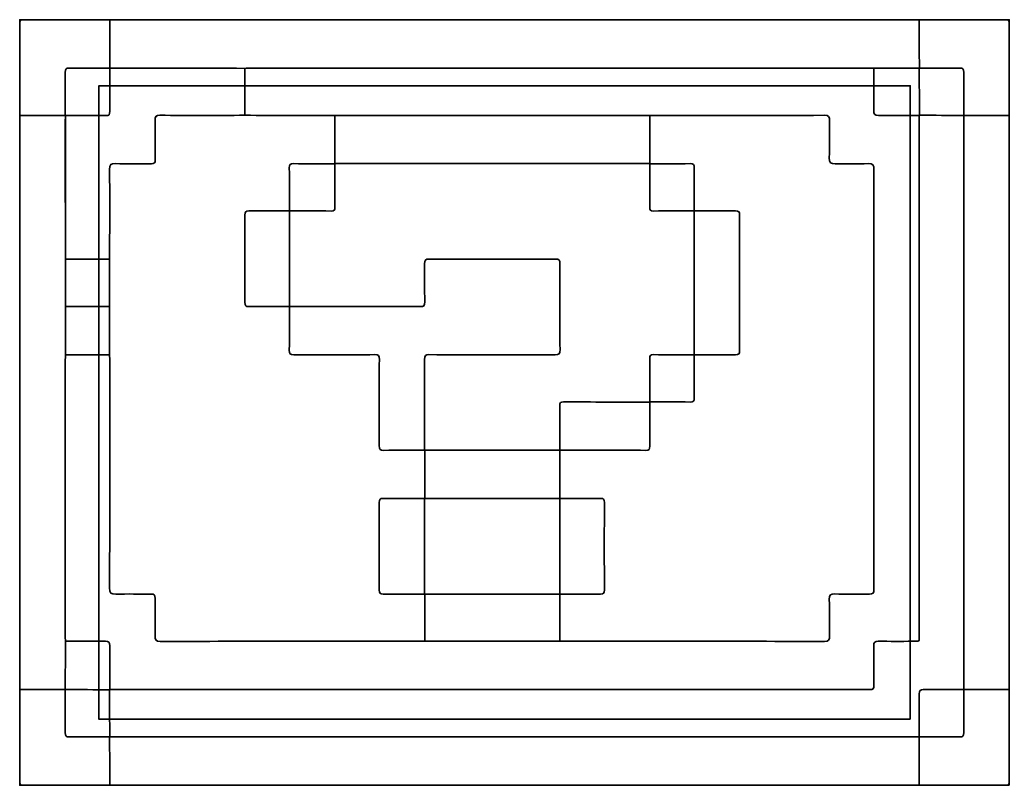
# Model space of a CAD drawing. Header units: inches. Extents: x 0 to 476, y -368 to 0.
import ezdxf

# ---------------------------------------------------------------- set-up
doc = ezdxf.new("R2010")
doc.units = ezdxf.units.IN
doc.header["$MEASUREMENT"] = 0
doc.layers.add('Layer 1', color=7, linetype='Continuous')
doc.layers.add('Layer 2', color=7, linetype='Continuous')

# ---------------------------------------------------------------- blocks, each defined once
blk = doc.blocks.new('block 2')
at = {"layer": 'Layer 1', "color": 165, "lineweight": 35, "true_color": 0x4163ae}
for points, knots in [([(21.92, -46), (14.63, -46), (7.33, -46.01), (0.04, -46.01), (0.04, -31.22), (0.06, -16.43), (0, -1.64), (-0.01, -0.28), (0.26, 0), (1.54, 0), (15.46, -0.07), (29.37, -0.04), (43.28, -0.04), (43.28, -7.8), (43.28, -15.55), (43.28, -23.31), (43.28, -23.31), (43.32, -23.27), (43.32, -23.27), (36.81, -23.27), (30.3, -23.32), (23.79, -23.24), (22.27, -23.22), (21.84, -23.67), (21.86, -25.29), (21.94, -32.21), (21.89, -39.13), (21.89, -46.05), (21.89, -46.05), (21.92, -46), (21.92, -46)], [0, 0, 0, 0, 1, 1, 1, 2, 2, 2, 3, 3, 3, 4, 4, 4, 5, 5, 5, 6, 6, 6, 7, 7, 7, 8, 8, 8, 9, 9, 9, 10, 10, 10, 10]), ([(476.21, -46.01), (468.93, -46), (461.64, -45.99), (454.36, -45.98), (454.36, -45.98), (454.39, -46.01), (454.39, -46.01), (454.38, -39.1), (454.32, -32.19), (454.39, -25.29), (454.41, -23.67), (453.98, -23.22), (452.46, -23.23), (445.96, -23.31), (439.46, -23.25), (432.96, -23.24), (432.96, -23.24), (433, -23.27), (433, -23.27), (432.99, -15.53), (432.98, -7.78), (432.96, -0.04), (446.84, -0.04), (460.71, -0.07), (474.58, 0), (475.97, 0.01), (476.26, -0.3), (476.25, -1.77), (476.18, -16.52), (476.21, -31.26), (476.21, -46.01)], [0, 0, 0, 0, 1, 1, 1, 2, 2, 2, 3, 3, 3, 4, 4, 4, 5, 5, 5, 6, 6, 6, 7, 7, 7, 8, 8, 8, 9, 9, 9, 10, 10, 10, 10]), ([(43.28, -0.04), (173.18, -0.04), (303.07, -0.04), (432.96, -0.04), (432.98, -7.78), (432.99, -15.53), (433, -23.27), (425.69, -23.29), (418.37, -23.31), (411.06, -23.34), (410.37, -23.31), (409.67, -23.27), (408.97, -23.27), (309.47, -23.27), (209.97, -23.27), (110.47, -23.28), (109.77, -23.28), (109.08, -23.33), (108.38, -23.35), (86.68, -23.34), (64.98, -23.32), (43.28, -23.31), (43.28, -15.55), (43.28, -7.8), (43.28, -0.04)], [0, 0, 0, 0, 1, 1, 1, 2, 2, 2, 3, 3, 3, 4, 4, 4, 5, 5, 5, 6, 6, 6, 7, 7, 7, 8, 8, 8, 8]), ([(43.32, -23.27), (43.31, -30.19), (43.24, -37.11), (43.32, -44.02), (43.34, -45.64), (42.93, -46.07), (41.42, -46.05), (34.91, -45.97), (28.4, -46.03), (21.89, -46.05), (21.89, -39.13), (21.94, -32.21), (21.86, -25.29), (21.84, -23.67), (22.27, -23.22), (23.79, -23.24), (30.3, -23.32), (36.81, -23.27), (43.32, -23.27)], [0, 0, 0, 0, 1, 1, 1, 2, 2, 2, 3, 3, 3, 4, 4, 4, 5, 5, 5, 6, 6, 6, 6]), ([(432.89, -46.09), (432.91, -47.08), (432.96, -48.07), (432.96, -49.05), (432.96, -131.26), (432.97, -213.47), (432.96, -295.68), (432.96, -299.48), (433.34, -299.04), (429.68, -299.06), (424.18, -299.08), (418.68, -299.12), (413.18, -299.03), (411.55, -299), (411.05, -299.54), (411.08, -301.27), (411.16, -307.52), (411.06, -313.79), (411.14, -320.05), (411.16, -321.71), (410.77, -322.55), (409.08, -322.3), (408.62, -322.23), (408.15, -322.29), (407.69, -322.29), (287.25, -322.29), (166.82, -322.29), (46.38, -322.29), (45.38, -322.29), (44.37, -322.24), (43.36, -322.21), (43.34, -315.23), (43.26, -308.24), (43.32, -301.25), (43.33, -299.52), (42.83, -299.01), (41.21, -299.03), (34.79, -299.1), (28.37, -299.03), (21.95, -299.02), (21.93, -298.03), (21.89, -297.04), (21.89, -296.05), (21.89, -252.08), (21.89, -208.1), (21.9, -164.12), (21.9, -163.14), (21.94, -162.15), (21.97, -161.16), (29.06, -161.16), (36.15, -161.15), (43.24, -161.14), (43.25, -162.21), (43.28, -163.28), (43.28, -164.35), (43.28, -200.66), (43.31, -236.97), (43.22, -273.28), (43.22, -275.85), (43.91, -276.46), (46.21, -276.38), (51.86, -276.21), (57.52, -276.37), (63.18, -276.3), (64.71, -276.28), (65.18, -276.82), (65.17, -278.43), (65.1, -284.44), (65.21, -290.45), (65.1, -296.46), (65.06, -298.49), (65.6, -299.11), (67.56, -299.11), (110.01, -299.04), (152.46, -299.05), (194.91, -299.05), (216.59, -299.05), (238.27, -299.05), (259.95, -299.05), (302.41, -299.05), (344.87, -299.04), (387.34, -299.11), (389.35, -299.11), (389.79, -298.4), (389.76, -296.42), (389.65, -290.57), (389.8, -284.72), (389.67, -278.88), (389.63, -276.76), (390.3, -276.25), (392.19, -276.29), (397.77, -276.4), (403.35, -276.26), (408.93, -276.37), (410.69, -276.4), (411.19, -275.79), (411.14, -273.96), (411.03, -269.77), (411.11, -265.57), (411.11, -261.36), (411.11, -198.28), (411.1, -135.19), (411.15, -72.1), (411.15, -69.88), (410.67, -69.11), (408.47, -69.18), (403.13, -69.35), (397.77, -69.15), (392.43, -69.28), (390.37, -69.34), (389.6, -68.82), (389.66, -66.45), (389.83, -60.52), (389.65, -54.59), (389.76, -48.66), (389.79, -46.69), (389.37, -45.96), (387.35, -45.96), (359.29, -46.04), (331.24, -46.02), (303.19, -46.03), (252.68, -46.03), (202.17, -46.03), (151.66, -46.03), (137.23, -46), (122.79, -45.98), (108.36, -45.96), (108.37, -38.42), (108.37, -30.89), (108.38, -23.35), (109.08, -23.33), (109.77, -23.28), (110.47, -23.28), (209.97, -23.27), (309.47, -23.27), (408.97, -23.27), (409.67, -23.27), (410.37, -23.31), (411.06, -23.34), (411.08, -30.08), (411.16, -36.82), (411.07, -43.56), (411.04, -45.49), (411.56, -46.08), (413.4, -46.05), (419.9, -45.96), (426.39, -46.06), (432.89, -46.09)], [0, 0, 0, 0, 1, 1, 1, 2, 2, 2, 3, 3, 3, 4, 4, 4, 5, 5, 5, 6, 6, 6, 7, 7, 7, 8, 8, 8, 9, 9, 9, 10, 10, 10, 11, 11, 11, 12, 12, 12, 13, 13, 13, 14, 14, 14, 15, 15, 15, 16, 16, 16, 17, 17, 17, 18, 18, 18, 19, 19, 19, 20, 20, 20, 21, 21, 21, 22, 22, 22, 23, 23, 23, 24, 24, 24, 25, 25, 25, 26, 26, 26, 27, 27, 27, 28, 28, 28, 29, 29, 29, 30, 30, 30, 31, 31, 31, 32, 32, 32, 33, 33, 33, 34, 34, 34, 35, 35, 35, 36, 36, 36, 37, 37, 37, 38, 38, 38, 39, 39, 39, 40, 40, 40, 41, 41, 41, 42, 42, 42, 43, 43, 43, 44, 44, 44, 45, 45, 45, 46, 46, 46, 47, 47, 47, 48, 48, 48, 49, 49, 49, 49]), ([(108.38, -23.35), (108.37, -30.89), (108.37, -38.42), (108.36, -45.96), (94.73, -45.97), (81.1, -46.04), (67.47, -45.95), (65.48, -45.94), (65.05, -46.57), (65.09, -48.57), (65.22, -54.82), (65.09, -61.08), (65.17, -67.33), (65.19, -68.86), (64.78, -69.29), (63.35, -69.27), (57.54, -69.19), (51.73, -69.33), (45.92, -69.19), (43.88, -69.14), (43.21, -69.63), (43.23, -71.96), (43.32, -86.37), (43.25, -100.77), (43.24, -115.18), (36.15, -115.18), (29.06, -115.19), (21.97, -115.2), (21.94, -101.41), (21.91, -55.28), (21.92, -46), (21.92, -46), (21.89, -46.05), (21.89, -46.05), (28.4, -46.03), (34.91, -45.97), (41.42, -46.05), (42.93, -46.07), (43.34, -45.64), (43.32, -44.02), (43.24, -37.11), (43.31, -30.19), (43.32, -23.27), (43.32, -23.27), (43.28, -23.31), (43.28, -23.31), (64.98, -23.32), (86.68, -23.34), (108.38, -23.35)], [0, 0, 0, 0, 1, 1, 1, 2, 2, 2, 3, 3, 3, 4, 4, 4, 5, 5, 5, 6, 6, 6, 7, 7, 7, 8, 8, 8, 9, 9, 9, 10, 10, 10, 11, 11, 11, 12, 12, 12, 13, 13, 13, 14, 14, 14, 15, 15, 15, 16, 16, 16, 16]), ([(432.89, -46.09), (426.39, -46.06), (419.9, -45.96), (413.4, -46.05), (411.56, -46.08), (411.04, -45.49), (411.07, -43.56), (411.16, -36.82), (411.08, -30.08), (411.06, -23.34), (418.37, -23.31), (425.69, -23.29), (433, -23.27), (433, -23.27), (432.96, -23.24), (432.96, -23.24), (432.99, -30.8), (433.01, -38.36), (433.04, -45.93), (433.04, -45.93), (432.89, -46.09), (432.89, -46.09)], [0, 0, 0, 0, 1, 1, 1, 2, 2, 2, 3, 3, 3, 4, 4, 4, 5, 5, 5, 6, 6, 6, 7, 7, 7, 7]), ([(433.04, -45.93), (433.01, -38.36), (432.99, -30.8), (432.96, -23.24), (439.46, -23.25), (445.96, -23.31), (452.46, -23.23), (453.98, -23.22), (454.41, -23.67), (454.39, -25.29), (454.32, -32.19), (454.38, -39.1), (454.39, -46.01), (447.27, -45.98), (440.15, -45.95), (433.04, -45.93)], [0, 0, 0, 0, 1, 1, 1, 2, 2, 2, 3, 3, 3, 4, 4, 4, 5, 5, 5, 5]), ([(0.04, -322.29), (0.04, -230.2), (0.04, -138.1), (0.04, -46.01), (7.33, -46.01), (14.63, -46), (21.92, -46), (21.91, -55.28), (21.89, -64.55), (21.9, -73.83), (21.91, -87.62), (21.94, -101.41), (21.97, -115.2), (21.97, -122.78), (21.97, -130.36), (21.97, -137.94), (21.97, -145.68), (21.97, -153.42), (21.97, -161.16), (21.94, -162.15), (21.9, -163.14), (21.9, -164.12), (21.89, -208.1), (21.89, -252.08), (21.89, -296.05), (21.89, -297.04), (21.93, -298.03), (21.95, -299.02), (21.93, -306.79), (21.91, -314.56), (21.89, -322.33), (14.61, -322.32), (7.32, -322.3), (0.04, -322.29)], [0, 0, 0, 0, 1, 1, 1, 2, 2, 2, 3, 3, 3, 4, 4, 4, 5, 5, 5, 6, 6, 6, 7, 7, 7, 8, 8, 8, 9, 9, 9, 10, 10, 10, 11, 11, 11, 11]), ([(454.36, -45.98), (454.36, -138.09), (454.36, -230.21), (454.36, -322.32), (454.36, -322.32), (454.39, -322.29), (454.39, -322.29), (447.89, -322.29), (441.4, -322.34), (434.91, -322.26), (433.39, -322.24), (432.92, -322.74), (432.93, -324.36), (433.01, -331.26), (432.96, -338.16), (432.96, -345.06), (432.96, -345.06), (432.99, -345.04), (432.99, -345.04), (303.08, -345.04), (173.17, -345.04), (43.25, -345.04), (43.25, -345.03), (43.28, -345.06), (43.28, -345.06), (43.26, -337.5), (43.23, -329.94), (43.21, -322.37), (43.21, -322.37), (43.36, -322.21), (43.36, -322.21), (44.37, -322.24), (45.38, -322.29), (46.38, -322.29), (166.82, -322.29), (287.25, -322.29), (407.69, -322.29), (408.15, -322.29), (408.62, -322.23), (409.08, -322.3), (410.77, -322.55), (411.16, -321.71), (411.14, -320.05), (411.06, -313.79), (411.16, -307.52), (411.08, -301.27), (411.05, -299.54), (411.55, -299), (413.18, -299.03), (418.68, -299.12), (424.18, -299.08), (429.68, -299.06), (433.34, -299.04), (432.96, -299.48), (432.96, -295.68), (432.97, -213.47), (432.96, -131.26), (432.96, -49.05), (432.96, -48.07), (432.91, -47.08), (432.89, -46.09), (432.89, -46.09), (433.04, -45.93), (433.04, -45.93), (440.15, -45.95), (447.27, -45.98), (454.39, -46.01), (454.39, -46.01), (454.36, -45.98), (454.36, -45.98)], [0, 0, 0, 0, 1, 1, 1, 2, 2, 2, 3, 3, 3, 4, 4, 4, 5, 5, 5, 6, 6, 6, 7, 7, 7, 8, 8, 8, 9, 9, 9, 10, 10, 10, 11, 11, 11, 12, 12, 12, 13, 13, 13, 14, 14, 14, 15, 15, 15, 16, 16, 16, 17, 17, 17, 18, 18, 18, 19, 19, 19, 20, 20, 20, 21, 21, 21, 22, 22, 22, 23, 23, 23, 23]), ([(43.24, -137.96), (43.24, -130.37), (43.24, -122.77), (43.24, -115.18), (43.25, -100.77), (43.32, -86.37), (43.23, -71.96), (43.21, -69.63), (43.88, -69.14), (45.92, -69.19), (51.73, -69.33), (57.54, -69.19), (63.35, -69.27), (64.78, -69.29), (65.19, -68.86), (65.17, -67.33), (65.09, -61.08), (65.22, -54.82), (65.09, -48.57), (65.05, -46.57), (65.48, -45.94), (67.47, -45.95), (81.1, -46.04), (94.73, -45.97), (108.36, -45.96), (122.79, -45.98), (137.23, -46), (151.66, -46.02), (151.66, -53.77), (151.66, -61.51), (151.65, -69.26), (144.99, -69.25), (138.32, -69.29), (131.66, -69.2), (130.14, -69.18), (129.72, -69.62), (129.74, -71.24), (129.83, -78.16), (129.79, -85.07), (129.79, -91.99), (123.29, -91.99), (116.78, -92.03), (110.28, -91.94), (108.77, -91.91), (108.34, -92.33), (108.35, -93.96), (108.41, -107.96), (108.41, -121.95), (108.35, -135.95), (108.34, -137.58), (108.77, -138), (110.28, -137.97), (116.78, -137.88), (123.29, -137.92), (129.8, -137.92), (129.79, -144.91), (129.85, -151.91), (129.73, -158.91), (129.7, -160.73), (130.11, -161.23), (131.88, -161.22), (144.89, -161.13), (157.9, -161.21), (170.91, -161.12), (172.65, -161.11), (173.08, -161.57), (173.07, -163.41), (172.99, -177.24), (173.06, -191.07), (172.98, -204.9), (172.97, -206.78), (173.43, -207.21), (175.15, -207.18), (181.73, -207.06), (188.31, -207.12), (194.9, -207.11), (194.9, -214.87), (194.9, -222.63), (194.9, -230.38), (188.24, -230.38), (181.57, -230.42), (174.91, -230.33), (173.41, -230.31), (172.98, -230.72), (172.99, -232.35), (173.05, -246.35), (173.05, -260.34), (172.99, -274.34), (172.98, -275.97), (173.41, -276.38), (174.91, -276.36), (181.57, -276.27), (188.24, -276.31), (194.9, -276.31), (194.9, -283.89), (194.91, -291.47), (194.91, -299.05), (152.46, -299.05), (110.01, -299.04), (67.56, -299.11), (65.6, -299.11), (65.06, -298.49), (65.1, -296.46), (65.21, -290.45), (65.1, -284.44), (65.17, -278.43), (65.18, -276.82), (64.71, -276.28), (63.18, -276.3), (57.52, -276.37), (51.86, -276.21), (46.21, -276.38), (43.91, -276.46), (43.22, -275.85), (43.22, -273.28), (43.31, -236.97), (43.28, -200.66), (43.28, -164.35), (43.28, -163.28), (43.25, -162.21), (43.24, -161.14), (43.24, -153.42), (43.24, -145.69), (43.24, -137.96)], [0, 0, 0, 0, 1, 1, 1, 2, 2, 2, 3, 3, 3, 4, 4, 4, 5, 5, 5, 6, 6, 6, 7, 7, 7, 8, 8, 8, 9, 9, 9, 10, 10, 10, 11, 11, 11, 12, 12, 12, 13, 13, 13, 14, 14, 14, 15, 15, 15, 16, 16, 16, 17, 17, 17, 18, 18, 18, 19, 19, 19, 20, 20, 20, 21, 21, 21, 22, 22, 22, 23, 23, 23, 24, 24, 24, 25, 25, 25, 26, 26, 26, 27, 27, 27, 28, 28, 28, 29, 29, 29, 30, 30, 30, 31, 31, 31, 32, 32, 32, 33, 33, 33, 34, 34, 34, 35, 35, 35, 36, 36, 36, 37, 37, 37, 38, 38, 38, 39, 39, 39, 40, 40, 40, 41, 41, 41, 41]), ([(303.19, -46.03), (303.2, -53.77), (303.2, -61.51), (303.21, -69.26), (303.21, -69.26), (303.24, -69.22), (303.24, -69.22), (252.7, -69.22), (202.16, -69.22), (151.61, -69.22), (151.61, -69.22), (151.65, -69.26), (151.65, -69.26), (151.66, -61.51), (151.66, -53.77), (151.66, -46.02), (202.17, -46.03), (252.68, -46.03), (303.19, -46.03)], [0, 0, 0, 0, 1, 1, 1, 2, 2, 2, 3, 3, 3, 4, 4, 4, 5, 5, 5, 6, 6, 6, 6]), ([(303.19, -46.03), (331.24, -46.02), (359.29, -46.04), (387.35, -45.96), (389.37, -45.96), (389.79, -46.69), (389.76, -48.66), (389.65, -54.59), (389.83, -60.52), (389.66, -66.45), (389.6, -68.82), (390.37, -69.34), (392.43, -69.28), (397.77, -69.15), (403.13, -69.35), (408.47, -69.18), (410.67, -69.11), (411.15, -69.88), (411.15, -72.1), (411.1, -135.19), (411.03, -269.77), (411.14, -273.96), (411.19, -275.79), (410.69, -276.4), (408.93, -276.37), (403.35, -276.26), (397.77, -276.4), (392.19, -276.29), (390.3, -276.25), (389.63, -276.76), (389.67, -278.88), (389.8, -284.72), (389.65, -290.57), (389.76, -296.42), (389.79, -298.4), (389.35, -299.11), (387.34, -299.11), (344.87, -299.04), (302.41, -299.05), (259.95, -299.05), (259.95, -291.47), (259.95, -283.89), (259.96, -276.31), (266.47, -276.31), (272.97, -276.27), (279.48, -276.36), (280.98, -276.39), (281.41, -275.97), (281.41, -274.34), (281.34, -260.34), (281.34, -246.35), (281.41, -232.35), (281.41, -230.72), (280.98, -230.3), (279.48, -230.33), (272.97, -230.42), (266.47, -230.38), (259.96, -230.38), (259.96, -222.63), (259.96, -214.87), (259.96, -207.11), (273.75, -207.12), (287.55, -207.1), (301.34, -207.17), (302.86, -207.18), (303.28, -206.75), (303.26, -205.13), (303.17, -198.05), (303.21, -190.97), (303.21, -183.88), (309.72, -183.89), (316.23, -183.84), (322.73, -183.94), (324.26, -183.96), (324.67, -183.52), (324.65, -181.9), (324.56, -174.98), (324.6, -168.07), (324.6, -161.15), (331.26, -161.15), (337.92, -161.11), (344.58, -161.2), (346.09, -161.23), (346.51, -160.8), (346.51, -159.18), (346.45, -137.44), (346.45, -115.7), (346.51, -93.96), (346.51, -92.34), (346.09, -91.91), (344.58, -91.94), (337.92, -92.03), (331.26, -91.99), (324.6, -91.99), (324.6, -85.07), (324.56, -78.16), (324.65, -71.24), (324.67, -69.62), (324.26, -69.18), (322.73, -69.2), (316.23, -69.3), (309.72, -69.25), (303.21, -69.26), (303.2, -61.51), (303.2, -53.77), (303.19, -46.03)], [0, 0, 0, 0, 1, 1, 1, 2, 2, 2, 3, 3, 3, 4, 4, 4, 5, 5, 5, 6, 6, 6, 7, 7, 7, 8, 8, 8, 9, 9, 9, 10, 10, 10, 11, 11, 11, 12, 12, 12, 13, 13, 13, 14, 14, 14, 15, 15, 15, 16, 16, 16, 17, 17, 17, 18, 18, 18, 19, 19, 19, 20, 20, 20, 21, 21, 21, 22, 22, 22, 23, 23, 23, 24, 24, 24, 25, 25, 25, 26, 26, 26, 27, 27, 27, 28, 28, 28, 29, 29, 29, 30, 30, 30, 31, 31, 31, 32, 32, 32, 33, 33, 33, 34, 34, 34, 35, 35, 35, 35]), ([(476.21, -46.01), (476.21, -138.1), (476.21, -230.2), (476.21, -322.29), (468.93, -322.3), (461.64, -322.31), (454.36, -322.32), (454.36, -230.21), (454.36, -138.09), (454.36, -45.98), (461.64, -45.99), (468.93, -46), (476.21, -46.01)], [0, 0, 0, 0, 1, 1, 1, 2, 2, 2, 3, 3, 3, 4, 4, 4, 4]), ([(129.79, -91.99), (129.79, -85.07), (129.83, -78.16), (129.74, -71.24), (129.72, -69.62), (130.14, -69.18), (131.66, -69.2), (138.32, -69.29), (144.99, -69.25), (151.65, -69.26), (151.65, -69.26), (151.61, -69.22), (151.61, -69.22), (151.62, -76.19), (151.58, -83.15), (151.67, -90.12), (151.69, -91.65), (151.32, -92.03), (149.89, -92.01), (143.18, -91.92), (136.47, -91.96), (129.76, -91.95), (129.76, -91.95), (129.79, -91.99), (129.79, -91.99)], [0, 0, 0, 0, 1, 1, 1, 2, 2, 2, 3, 3, 3, 4, 4, 4, 5, 5, 5, 6, 6, 6, 7, 7, 7, 8, 8, 8, 8]), ([(324.63, -161.19), (318.08, -161.18), (311.52, -161.22), (304.97, -161.13), (303.54, -161.11), (303.17, -161.5), (303.19, -163.02), (303.28, -169.99), (303.24, -176.95), (303.24, -183.92), (289.41, -183.92), (275.59, -183.93), (261.76, -183.87), (260.39, -183.86), (259.92, -184.13), (259.94, -185.72), (260.04, -192.86), (259.99, -200.01), (260, -207.15), (238.28, -207.15), (216.57, -207.15), (194.86, -207.15), (194.87, -192.57), (194.91, -177.99), (194.83, -163.41), (194.83, -161.6), (195.19, -161.11), (196.96, -161.12), (217.19, -161.2), (237.41, -161.14), (257.64, -161.22), (259.56, -161.23), (260.05, -160.77), (260.03, -158.7), (259.93, -144.94), (259.94, -131.19), (260.02, -117.43), (260.04, -115.59), (259.62, -115.15), (257.88, -115.16), (237.58, -115.23), (217.27, -115.23), (196.97, -115.15), (195.22, -115.15), (194.8, -115.6), (194.83, -117.44), (194.95, -123.53), (194.8, -129.63), (194.93, -135.72), (194.97, -137.61), (194.46, -137.99), (192.76, -137.98), (171.76, -137.92), (150.76, -137.95), (129.76, -137.96), (129.76, -122.62), (129.76, -107.29), (129.76, -91.95), (136.47, -91.96), (143.18, -91.92), (149.89, -92.01), (151.32, -92.03), (151.69, -91.65), (151.67, -90.12), (151.58, -83.15), (151.62, -76.19), (151.61, -69.22), (202.16, -69.22), (252.7, -69.22), (303.24, -69.22), (303.24, -76.19), (303.28, -83.15), (303.19, -90.12), (303.17, -91.64), (303.54, -92.03), (304.97, -92.01), (311.52, -91.92), (318.08, -91.96), (324.63, -91.95), (324.63, -115.03), (324.63, -138.11), (324.63, -161.19)], [0, 0, 0, 0, 1, 1, 1, 2, 2, 2, 3, 3, 3, 4, 4, 4, 5, 5, 5, 6, 6, 6, 7, 7, 7, 8, 8, 8, 9, 9, 9, 10, 10, 10, 11, 11, 11, 12, 12, 12, 13, 13, 13, 14, 14, 14, 15, 15, 15, 16, 16, 16, 17, 17, 17, 18, 18, 18, 19, 19, 19, 20, 20, 20, 21, 21, 21, 22, 22, 22, 23, 23, 23, 24, 24, 24, 25, 25, 25, 26, 26, 26, 27, 27, 27, 27]), ([(303.21, -69.26), (309.72, -69.25), (316.23, -69.3), (322.73, -69.2), (324.26, -69.18), (324.67, -69.62), (324.65, -71.24), (324.56, -78.16), (324.6, -85.07), (324.6, -91.99), (324.6, -91.99), (324.63, -91.95), (324.63, -91.95), (318.08, -91.96), (311.52, -91.92), (304.97, -92.01), (303.54, -92.03), (303.17, -91.64), (303.19, -90.12), (303.28, -83.15), (303.24, -76.19), (303.24, -69.22), (303.24, -69.22), (303.21, -69.26), (303.21, -69.26)], [0, 0, 0, 0, 1, 1, 1, 2, 2, 2, 3, 3, 3, 4, 4, 4, 5, 5, 5, 6, 6, 6, 7, 7, 7, 8, 8, 8, 8]), ([(129.8, -137.92), (123.29, -137.92), (116.78, -137.88), (110.28, -137.97), (108.77, -138), (108.34, -137.58), (108.35, -135.95), (108.41, -121.95), (108.41, -107.96), (108.35, -93.96), (108.34, -92.33), (108.77, -91.91), (110.28, -91.94), (116.78, -92.03), (123.29, -91.99), (129.79, -91.99), (129.79, -91.99), (129.76, -91.95), (129.76, -91.95), (129.76, -107.29), (129.76, -122.62), (129.76, -137.96), (129.76, -137.96), (129.8, -137.92), (129.8, -137.92)], [0, 0, 0, 0, 1, 1, 1, 2, 2, 2, 3, 3, 3, 4, 4, 4, 5, 5, 5, 6, 6, 6, 7, 7, 7, 8, 8, 8, 8]), ([(324.6, -91.99), (331.26, -91.99), (337.92, -92.03), (344.58, -91.94), (346.09, -91.91), (346.51, -92.34), (346.51, -93.96), (346.45, -115.7), (346.45, -137.44), (346.51, -159.18), (346.51, -160.8), (346.09, -161.23), (344.58, -161.2), (337.92, -161.11), (331.26, -161.15), (324.6, -161.15), (324.6, -161.15), (324.63, -161.19), (324.63, -161.19), (324.63, -138.11), (324.63, -115.03), (324.63, -91.95), (324.63, -91.95), (324.6, -91.99), (324.6, -91.99)], [0, 0, 0, 0, 1, 1, 1, 2, 2, 2, 3, 3, 3, 4, 4, 4, 5, 5, 5, 6, 6, 6, 7, 7, 7, 8, 8, 8, 8]), ([(43.24, -137.96), (36.15, -137.96), (29.06, -137.95), (21.97, -137.94), (21.97, -130.36), (21.97, -122.78), (21.97, -115.2), (29.06, -115.19), (36.15, -115.18), (43.24, -115.18), (43.24, -122.77), (43.24, -130.37), (43.24, -137.96)], [0, 0, 0, 0, 1, 1, 1, 2, 2, 2, 3, 3, 3, 4, 4, 4, 4]), ([(194.9, -207.11), (188.31, -207.12), (181.73, -207.06), (175.15, -207.18), (173.43, -207.21), (172.97, -206.78), (172.98, -204.9), (173.06, -191.07), (172.99, -177.24), (173.07, -163.41), (173.08, -161.57), (172.65, -161.11), (170.91, -161.12), (157.9, -161.21), (144.89, -161.13), (131.88, -161.22), (130.11, -161.23), (129.7, -160.73), (129.73, -158.91), (129.85, -151.91), (129.79, -144.91), (129.8, -137.92), (129.8, -137.92), (129.76, -137.96), (129.76, -137.96), (150.76, -137.95), (171.76, -137.92), (192.76, -137.98), (194.46, -137.99), (194.97, -137.61), (194.93, -135.72), (194.8, -129.63), (194.95, -123.53), (194.83, -117.44), (194.8, -115.6), (195.22, -115.15), (196.97, -115.15), (217.27, -115.23), (237.58, -115.23), (257.88, -115.16), (259.62, -115.15), (260.04, -115.59), (260.02, -117.43), (259.94, -131.19), (259.93, -144.94), (260.03, -158.7), (260.05, -160.77), (259.56, -161.23), (257.64, -161.22), (237.41, -161.14), (217.19, -161.2), (196.96, -161.12), (195.19, -161.11), (194.83, -161.6), (194.83, -163.41), (194.91, -177.99), (194.87, -192.57), (194.86, -207.15), (194.86, -207.15), (194.9, -207.11), (194.9, -207.11)], [0, 0, 0, 0, 1, 1, 1, 2, 2, 2, 3, 3, 3, 4, 4, 4, 5, 5, 5, 6, 6, 6, 7, 7, 7, 8, 8, 8, 9, 9, 9, 10, 10, 10, 11, 11, 11, 12, 12, 12, 13, 13, 13, 14, 14, 14, 15, 15, 15, 16, 16, 16, 17, 17, 17, 18, 18, 18, 19, 19, 19, 20, 20, 20, 20]), ([(43.24, -161.14), (36.15, -161.15), (29.06, -161.16), (21.97, -161.16), (21.97, -153.42), (21.97, -145.68), (21.97, -137.94), (29.06, -137.95), (36.15, -137.96), (43.24, -137.96), (43.24, -145.69), (43.24, -153.42), (43.24, -161.14)], [0, 0, 0, 0, 1, 1, 1, 2, 2, 2, 3, 3, 3, 4, 4, 4, 4]), ([(324.6, -161.15), (324.6, -168.07), (324.56, -174.98), (324.65, -181.9), (324.67, -183.52), (324.26, -183.96), (322.73, -183.94), (316.23, -183.84), (309.72, -183.89), (303.21, -183.88), (303.21, -183.88), (303.24, -183.92), (303.24, -183.92), (303.24, -176.95), (303.28, -169.99), (303.19, -163.02), (303.17, -161.5), (303.54, -161.11), (304.97, -161.13), (311.52, -161.22), (318.08, -161.18), (324.63, -161.19), (324.63, -161.19), (324.6, -161.15), (324.6, -161.15)], [0, 0, 0, 0, 1, 1, 1, 2, 2, 2, 3, 3, 3, 4, 4, 4, 5, 5, 5, 6, 6, 6, 7, 7, 7, 8, 8, 8, 8]), ([(303.21, -183.88), (303.21, -190.97), (303.17, -198.05), (303.26, -205.13), (303.28, -206.75), (302.86, -207.18), (301.34, -207.17), (287.55, -207.1), (273.75, -207.12), (259.96, -207.11), (259.96, -207.11), (260, -207.15), (260, -207.15), (259.99, -200.01), (260.04, -192.86), (259.94, -185.72), (259.92, -184.13), (260.39, -183.86), (261.76, -183.87), (275.59, -183.93), (289.41, -183.92), (303.24, -183.92), (303.24, -183.92), (303.21, -183.88), (303.21, -183.88)], [0, 0, 0, 0, 1, 1, 1, 2, 2, 2, 3, 3, 3, 4, 4, 4, 5, 5, 5, 6, 6, 6, 7, 7, 7, 8, 8, 8, 8]), ([(259.96, -207.11), (259.96, -214.87), (259.96, -222.63), (259.96, -230.38), (259.96, -230.38), (260, -230.34), (260, -230.34), (238.28, -230.34), (216.57, -230.34), (194.86, -230.34), (194.86, -230.34), (194.9, -230.38), (194.9, -230.38), (194.9, -222.63), (194.9, -214.87), (194.9, -207.11), (194.9, -207.11), (194.86, -207.15), (194.86, -207.15), (216.57, -207.15), (238.28, -207.15), (260, -207.15), (260, -207.15), (259.96, -207.11), (259.96, -207.11)], [0, 0, 0, 0, 1, 1, 1, 2, 2, 2, 3, 3, 3, 4, 4, 4, 5, 5, 5, 6, 6, 6, 7, 7, 7, 8, 8, 8, 8]), ([(194.9, -276.31), (188.24, -276.31), (181.57, -276.27), (174.91, -276.36), (173.41, -276.38), (172.98, -275.97), (172.99, -274.34), (173.05, -260.34), (173.05, -246.35), (172.99, -232.35), (172.98, -230.72), (173.41, -230.31), (174.91, -230.33), (181.57, -230.42), (188.24, -230.38), (194.9, -230.38), (194.9, -230.38), (194.86, -230.34), (194.86, -230.34), (194.86, -245.68), (194.86, -261.01), (194.86, -276.35), (194.86, -276.35), (194.9, -276.31), (194.9, -276.31)], [0, 0, 0, 0, 1, 1, 1, 2, 2, 2, 3, 3, 3, 4, 4, 4, 5, 5, 5, 6, 6, 6, 7, 7, 7, 8, 8, 8, 8]), ([(260, -230.34), (260, -245.68), (260, -261.01), (260, -276.35), (238.28, -276.35), (216.57, -276.35), (194.86, -276.35), (194.86, -261.01), (194.86, -245.68), (194.86, -230.34), (216.57, -230.34), (238.28, -230.34), (260, -230.34)], [0, 0, 0, 0, 1, 1, 1, 2, 2, 2, 3, 3, 3, 4, 4, 4, 4]), ([(259.96, -230.38), (266.47, -230.38), (272.97, -230.42), (279.48, -230.33), (280.98, -230.3), (281.41, -230.72), (281.41, -232.35), (281.34, -246.35), (281.34, -260.34), (281.41, -274.34), (281.41, -275.97), (280.98, -276.39), (279.48, -276.36), (272.97, -276.27), (266.47, -276.31), (259.96, -276.31), (259.96, -276.31), (260, -276.35), (260, -276.35), (260, -261.01), (260, -245.68), (260, -230.34), (260, -230.34), (259.96, -230.38), (259.96, -230.38)], [0, 0, 0, 0, 1, 1, 1, 2, 2, 2, 3, 3, 3, 4, 4, 4, 5, 5, 5, 6, 6, 6, 7, 7, 7, 8, 8, 8, 8]), ([(259.96, -276.31), (259.95, -283.89), (259.95, -291.47), (259.95, -299.05), (238.27, -299.05), (216.59, -299.05), (194.91, -299.05), (194.91, -291.47), (194.9, -283.89), (194.9, -276.31), (194.9, -276.31), (194.86, -276.35), (194.86, -276.35), (216.57, -276.35), (238.28, -276.35), (260, -276.35), (260, -276.35), (259.96, -276.31), (259.96, -276.31)], [0, 0, 0, 0, 1, 1, 1, 2, 2, 2, 3, 3, 3, 4, 4, 4, 5, 5, 5, 6, 6, 6, 6]), ([(21.95, -299.02), (28.37, -299.03), (34.79, -299.1), (41.21, -299.03), (42.83, -299.01), (43.33, -299.52), (43.32, -301.25), (43.26, -308.24), (43.34, -315.23), (43.36, -322.21), (43.36, -322.21), (43.21, -322.37), (43.21, -322.37), (36.09, -322.35), (28.98, -322.32), (21.86, -322.29), (21.86, -322.29), (21.89, -322.33), (21.89, -322.33), (21.91, -314.56), (21.93, -306.79), (21.95, -299.02)], [0, 0, 0, 0, 1, 1, 1, 2, 2, 2, 3, 3, 3, 4, 4, 4, 5, 5, 5, 6, 6, 6, 7, 7, 7, 7]), ([(0.04, -322.29), (7.32, -322.3), (14.61, -322.32), (21.89, -322.33), (21.89, -322.33), (21.86, -322.29), (21.86, -322.29), (21.87, -329.2), (21.93, -336.11), (21.86, -343.01), (21.84, -344.63), (22.27, -345.08), (23.79, -345.07), (30.29, -344.99), (36.78, -345.05), (43.28, -345.06), (43.28, -345.06), (43.25, -345.03), (43.25, -345.03), (43.26, -352.78), (43.27, -360.52), (43.28, -368.26), (29.37, -368.26), (15.46, -368.23), (1.54, -368.3), (0.26, -368.3), (-0.01, -368.02), (0, -366.66), (0.06, -351.87), (0.04, -337.08), (0.04, -322.29)], [0, 0, 0, 0, 1, 1, 1, 2, 2, 2, 3, 3, 3, 4, 4, 4, 5, 5, 5, 6, 6, 6, 7, 7, 7, 8, 8, 8, 9, 9, 9, 10, 10, 10, 10]), ([(21.86, -322.29), (28.98, -322.32), (36.09, -322.35), (43.21, -322.37), (43.23, -329.94), (43.26, -337.5), (43.28, -345.06), (36.78, -345.05), (30.29, -344.99), (23.79, -345.07), (22.27, -345.08), (21.84, -344.63), (21.86, -343.01), (21.93, -336.11), (21.87, -329.2), (21.86, -322.29)], [0, 0, 0, 0, 1, 1, 1, 2, 2, 2, 3, 3, 3, 4, 4, 4, 5, 5, 5, 5]), ([(432.96, -345.06), (432.96, -338.16), (433.01, -331.26), (432.93, -324.36), (432.92, -322.74), (433.39, -322.24), (434.91, -322.26), (441.4, -322.34), (447.89, -322.29), (454.39, -322.29), (454.38, -329.2), (454.32, -336.11), (454.39, -343.01), (454.41, -344.63), (453.98, -345.08), (452.46, -345.07), (445.96, -344.99), (439.46, -345.05), (432.96, -345.06)], [0, 0, 0, 0, 1, 1, 1, 2, 2, 2, 3, 3, 3, 4, 4, 4, 5, 5, 5, 6, 6, 6, 6]), ([(454.36, -322.32), (461.64, -322.31), (468.93, -322.3), (476.21, -322.29), (476.21, -337.04), (476.18, -351.78), (476.25, -366.53), (476.26, -368), (475.97, -368.31), (474.58, -368.3), (460.71, -368.23), (446.84, -368.26), (432.96, -368.26), (432.97, -360.52), (432.98, -352.78), (432.99, -345.04), (432.99, -345.04), (432.96, -345.06), (432.96, -345.06), (439.46, -345.05), (445.96, -344.99), (452.46, -345.07), (453.98, -345.08), (454.41, -344.63), (454.39, -343.01), (454.32, -336.11), (454.38, -329.2), (454.39, -322.29), (454.39, -322.29), (454.36, -322.32), (454.36, -322.32)], [0, 0, 0, 0, 1, 1, 1, 2, 2, 2, 3, 3, 3, 4, 4, 4, 5, 5, 5, 6, 6, 6, 7, 7, 7, 8, 8, 8, 9, 9, 9, 10, 10, 10, 10]), ([(432.96, -368.26), (303.07, -368.26), (173.18, -368.26), (43.28, -368.26), (43.27, -360.52), (43.26, -352.78), (43.25, -345.04), (173.17, -345.04), (303.08, -345.04), (432.99, -345.04), (432.98, -352.78), (432.97, -360.52), (432.96, -368.26)], [0, 0, 0, 0, 1, 1, 1, 2, 2, 2, 3, 3, 3, 4, 4, 4, 4])]:
    blk.add_open_spline(points, degree=3, knots=knots, dxfattribs=at)

msp = doc.modelspace()

# ---------------------------------------------------------------- linework, layer by layer
at = {"layer": 'Layer 1', "color": 240, "lineweight": 35, "true_color": 0xed1d2b}
msp.add_lwpolyline([(476.25, -368.3), (0, -368.3), (0, 0), (476.25, 0), (476.25, -368.3)], dxfattribs=at)
at = {"layer": 'Layer 2', "color": 250, "lineweight": 35, "true_color": 0x231f20}
msp.add_lwpolyline([(428.62, -336.55), (38.1, -336.55), (38.1, -31.75), (428.62, -31.75), (428.62, -336.55)], dxfattribs=at)

# ---------------------------------------------------------------- block references
at = {"layer": 'Layer 1'}
msp.add_blockref('block 2', (0, 0), dxfattribs=at)

doc.saveas('drawing.dxf')
